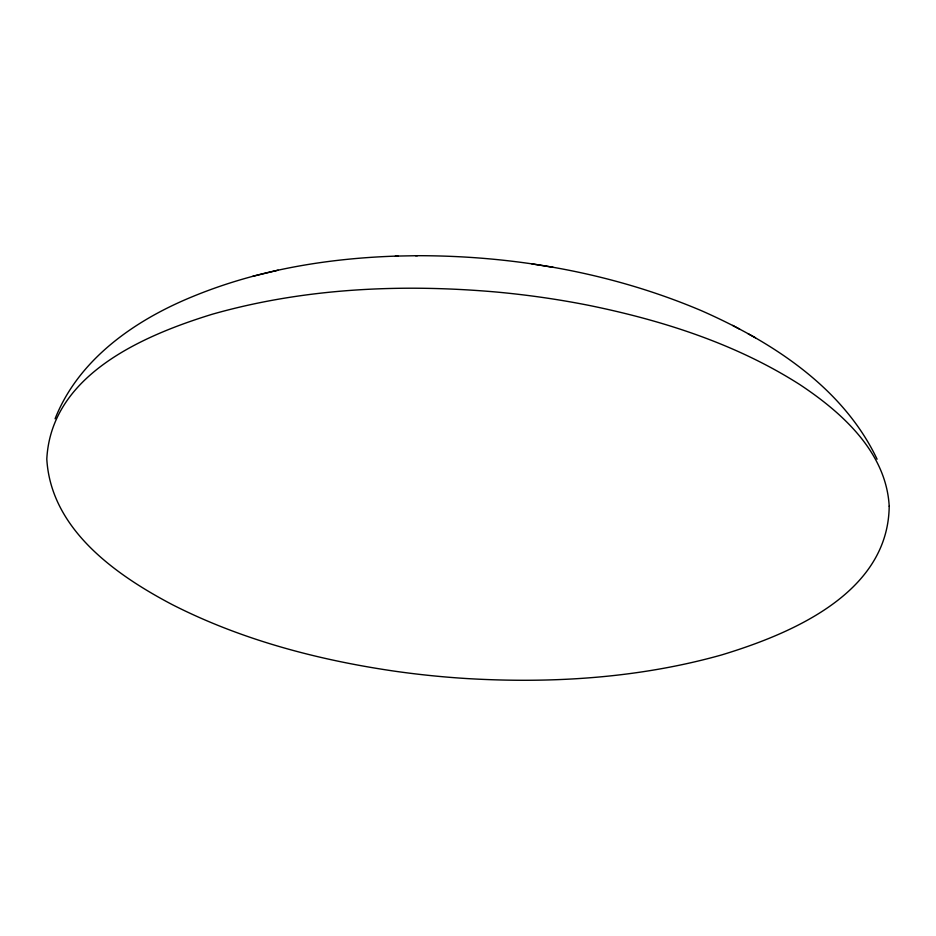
<?xml version="1.0" encoding="UTF-8"?>
<svg xmlns="http://www.w3.org/2000/svg" width="936" height="936" viewBox="0 0 936 936"><rect width="100%" height="100%" fill="white"/><g stroke="black" fill="none" stroke-linecap="round" stroke-linejoin="round"><path stroke-width="1.4" d="M55.084 418.766C78.589 359.272 134.772 320.346 191.985 296.852C257.119 269.872 327.787 258.184 397.999 256.043M278.109 270.188L252.86 276.272M415.572 255.727L417.514 255.692C514.531 255.657 612.191 272.797 701.696 310.81C772.083 341.886 842.985 387.469 877.09 459.202M395.378 256.101L417.514 255.692M553.223 267.333L531.905 263.894M748.133 333.754L755.504 337.779M732.712 325.389L739.709 329.215M889.2 506.189C888.241 592.909 791.95 633.602 721.48 654.978C638.644 678.214 551.655 683.619 466.058 678.506A817.479 699.04 -10.4 0 1 393.295 670.983C316.953 659.728 241.125 639.721 172.13 604.551C115.362 574.669 50.883 529.144 46.8 459.061C51.188 375.032 142.857 335.626 212.109 314.285C304.258 288.054 401.485 283.702 496.548 292.044A562.934 334.924 0.1 0 1 590.207 305.639C663.53 320.709 736.363 344.074 799.835 384.602C841.967 412.507 886.228 452.193 889.2 506.189"/></g></svg>
